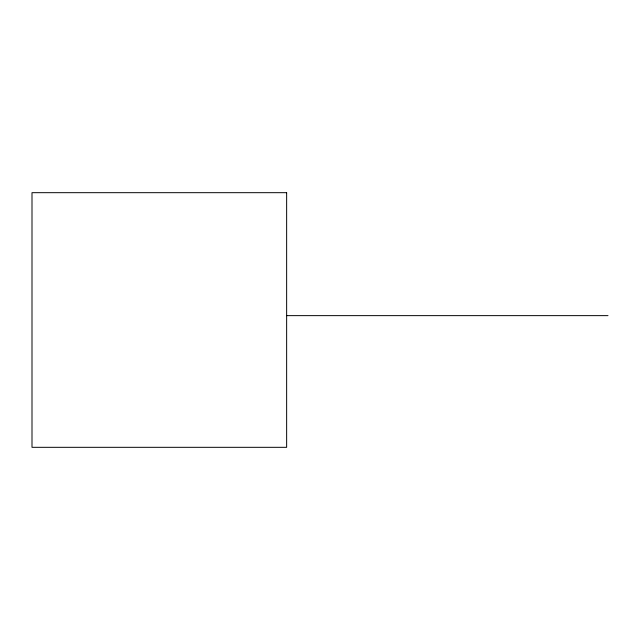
<?xml version="1.0" encoding="UTF-8"?>
<svg xmlns="http://www.w3.org/2000/svg" width="640" height="640" viewBox="0 0 640 640"><rect width="100%" height="100%" fill="white"/><g stroke="black" fill="none" stroke-linecap="round" stroke-linejoin="round"><path stroke-width="0.96" d="M286.64 315.632L608 315.632M286.64 192.68L32 192.68L32 447.32L286.64 447.32L286.64 192.68"/></g></svg>
